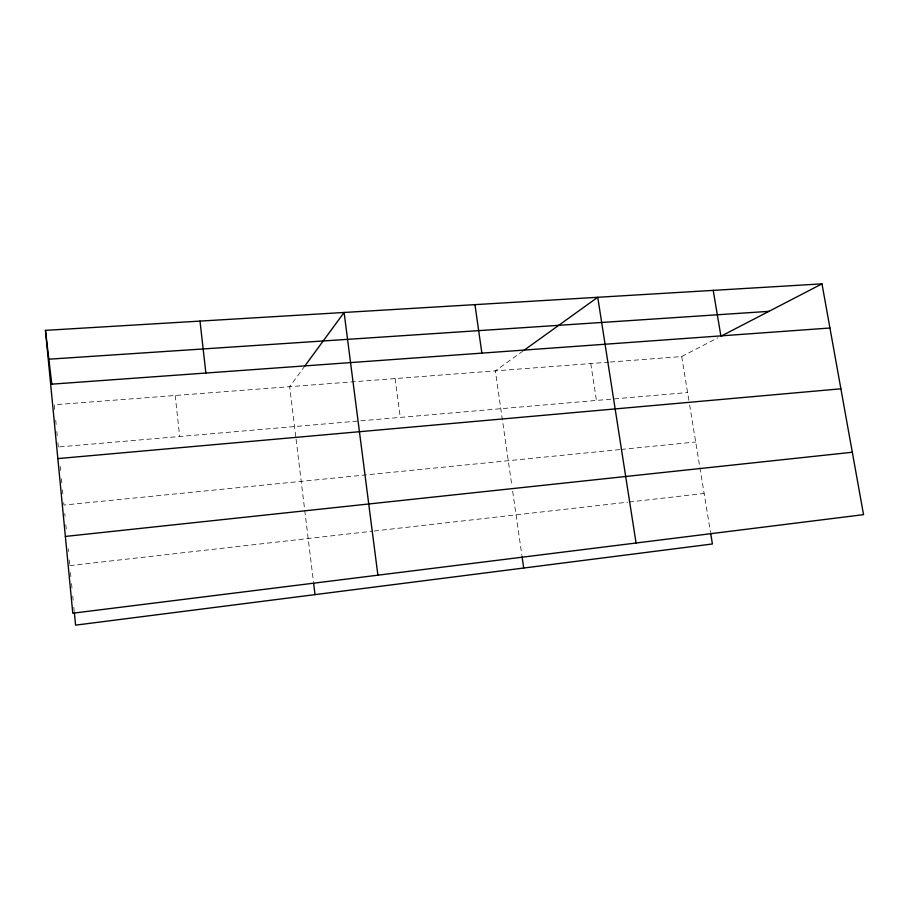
<?xml version="1.0" encoding="UTF-8"?>
<svg xmlns="http://www.w3.org/2000/svg" width="909" height="909" viewBox="0 0 909 909"><rect width="100%" height="100%" fill="white"/><g stroke="black" fill="none" stroke-linecap="round" stroke-linejoin="round"><path stroke-width="0.68" stroke-dasharray="4.54 3.41" d="M304.924 365.895L289.676 386.689L295.902 437.797M523.186 350.874L495.348 370.883L511.858 485.701M610.348 362.043L681.705 356.555L717.951 337.773M69.8 565.614L372.701 531.174M374.11 531.015L627.676 502.177M629.073 502.018L704.134 493.473M619.733 449.58L63.937 505.052L63.675 502.291M621.142 449.432L695.703 441.99M59.733 446.864L359.385 420.947M360.805 420.822L687.602 392.552M608.95 362.146L54.233 404.778L54.915 411.822M681.705 356.555L689.397 403.539M689.624 404.914L710.395 531.697M590.759 363.543L596.452 400.437M512.665 491.258L521.891 555.444M395.108 378.587L400.278 417.413M296.073 439.206L313.48 581.999M175.187 395.483L179.675 436.49M55.733 420.253L56.142 424.48M56.824 431.514L57.233 435.741M57.903 442.774L58.312 446.989M60.187 466.34L60.596 470.487M61.392 478.782L61.801 482.929M62.471 489.849L62.869 493.996M64.755 513.505L65.028 516.323M65.846 524.777L66.255 528.993M68.164 548.718L68.436 551.536M69.254 559.989L69.663 564.205M70.47 572.545L70.868 576.692M71.538 583.612L72.084 589.146M72.754 596.077L73.152 600.224M73.822 607.144L74.22 611.303"/><path stroke-width="1.36" d="M304.924 365.895L344.102 312.469L377.894 575.181M524.3 350.067L597.747 297.288L636.061 543.003M721.701 335.83L821.986 283.858L863.55 514.653L72.788 613.211L45.45 330.353L821.986 283.858M65.368 536.435L852.312 452.25M57.846 458.591L840.882 388.802M50.654 384.234L829.94 328.013M48.859 359.203L768.923 311.355M713.213 290.369L720.882 335.887M710.622 533.06L712.406 543.98L75.561 625.142L74.356 612.677M522.096 556.842L523.709 568.034M474.952 304.64L481.872 353.124M313.65 583.408L315.014 594.622M45.45 330.353L51.802 384.155M200.003 321.093L205.877 373.042"/></g></svg>
